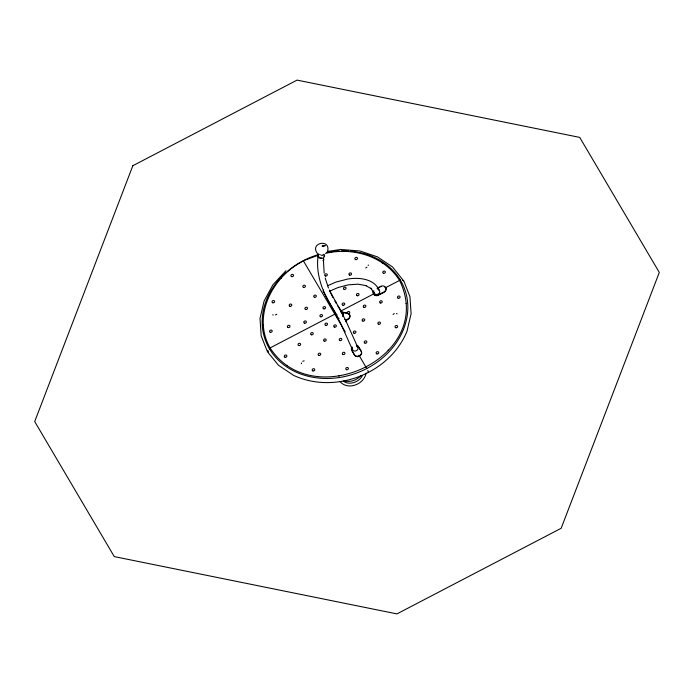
<?xml version="1.0" encoding="UTF-8"?>
<svg xmlns="http://www.w3.org/2000/svg" width="694" height="694" viewBox="0 0 694 694"><rect width="100%" height="100%" fill="white"/><g stroke="black" fill="none" stroke-linecap="round" stroke-linejoin="round"><path stroke-width="1.04" d="M323.421 259.938L324.159 273.167M318.225 255.062C316.403 266.669 318.581 278.563 322.857 289.389M366.102 373.034C364.298 384.181 348.18 390.687 340.225 381.787M327.672 251.098C330.622 238.372 309.524 242.77 317.262 253.258M267.936 350.383L267.858 352.24L278.502 365.27L293.553 375.359C335.011 394.678 389.603 373.754 406.979 331.307L411.1 313.775L409.946 296.737L403.795 280.914L402.615 280.168M362.45 375.402C359.154 382.715 348.206 385.56 343.27 380.963M285.997 270.686L272.933 284.783L264.119 300.962L259.998 318.485L261.196 335.939L267.303 351.346L268.483 352.092M287.03 365.721L287.437 365.278M382.212 263.078L382.62 262.636M393.082 314.495L394.244 313.541M361.062 375.402C357.054 380.078 350.453 382.585 344.406 380.945M366.926 267.19L365.677 267.979M376.989 288.262L380.538 286.414A3.852 3.236 -20.3 0 1 385.595 287.437A3.852 3.236 -20.3 0 1 383.834 292.009L377.588 295.15A3.852 3.236 -20.3 0 1 373.294 291.254M378.022 288.192L379.792 287.264M373.467 293.762L374.283 293.336L370.752 288.14L371.698 288.973L365.669 285.512L366.241 285.65L358.061 284.176L348.353 284.835L338.013 287.55L329.459 291.254M340.537 311.198L373.849 293.831M385.265 287.871L399.544 280.428A0.928 0.494 -30.5 0 1 400.507 280.419L400.533 280.48M276.741 314.339L275.431 314.876M327.447 285.772L335.974 282.068L347.737 279.04C358.963 277.175 374.318 278.58 379.462 290.63M302.757 361.244L304.154 360.854M318.312 255.192L303.243 260.753A74.154 62.26 -20.3 0 0 287.351 271.423M327.29 251.48L340.719 249.458L359.978 250.994L377.553 256.919L392.596 267.008L403.535 280.81M325.443 253.405C352.613 246.864 384.337 256.077 399.614 280.515A0.92 0.477 -39.3 0 1 400.464 280.376L400.507 280.419A0.92 0.503 -21.6 0 0 399.51 280.333C436.665 355.788 312.959 414.544 270.035 347.841A0.92 0.477 -39.3 0 0 269.446 348.674L269.463 348.813A74.154 62.26 -20.3 0 0 389.421 351.364A74.154 62.26 -20.3 0 0 358.885 252.373M263.026 324.974L263.642 324.879M406.007 303.46L406.623 303.365M321.296 255.288L322.693 255.245M341.882 312.352L346.523 313.289M338.811 318.277L338.368 318.13A3.852 3.236 -20.3 0 1 336.911 314.469M338.95 318.676L338.507 318.529A3.852 3.236 -20.3 0 1 336.859 315.727M281.079 277.904L281.538 278.216M388.111 350.123L388.571 350.435M368.419 372.392L367.803 370.483M318.503 256.398L318.919 256.98A2.819 2.516 6.8 0 0 319.474 257.439M343.174 313.766L337.64 305.56M336.208 313.888L328.01 300.606L323.196 290.665A2.906 1.232 -29.7 0 1 323.69 289.762M358.72 347.173L361.296 351.546A3.852 3.236 -20.3 0 1 359.544 356.117A3.852 3.236 -20.3 0 1 354.487 355.094L351.45 349.542A3.852 3.236 -20.3 0 1 352.04 347.017M345.282 331.914L303.46 260.944C272.655 276.091 251.714 315.952 270.139 348.006A0.92 0.503 -21.6 0 0 269.437 348.674L269.446 348.752A0.928 0.494 -30.5 0 1 270.105 347.92L334.82 314.174L335.002 314.651M359.032 355.259L366.762 368.54M351.763 350.331L354.339 354.703A3.852 3.236 -20.3 0 0 359.397 355.727A3.852 3.236 -20.3 0 0 361.149 351.147L358.581 346.783A3.852 3.236 -20.3 0 0 356.412 345.317M329.711 290.639L345.439 319.908L357.757 347.208M330.865 293.371L333.016 297.683M329.372 290.057L330.431 292.512M352.578 349.906L340.26 322.606L323.204 291.012A2.906 1.232 -29.7 0 0 323.742 291.428M328.47 288.036L325.2 278.025M330.613 252.096L330.656 252.625M338.993 375.723L339.036 376.261M377.814 289.519A2.932 2.464 -20.3 0 1 379.661 292.313A2.932 2.464 -20.3 0 1 376.417 294.499A2.932 2.464 -20.3 0 1 374.005 292.087M356.785 346.323A2.932 2.464 -20.3 0 1 356.421 350.687A2.932 2.464 -20.3 0 1 352.3 348.657M340.763 311.884A3.852 3.236 -20.3 0 1 341.734 311.962L347.312 313.089A3.852 3.236 -20.3 0 1 349.646 317.045A3.852 3.236 -20.3 0 1 344.831 319.561M348.336 313.775A3.852 3.236 -20.3 0 1 349.793 317.444A3.852 3.236 -20.3 0 1 345.942 320.029M351.598 349.941A3.852 3.236 -20.3 0 1 352.188 347.408M356.56 345.707A3.852 3.236 -20.3 0 1 358.182 346.506M342.107 312.959A2.932 2.464 -20.3 0 1 342.871 316.36M341.535 312.656A2.932 2.464 -20.3 0 1 342.966 316.282M384.459 286.665A3.852 3.236 -20.3 0 1 383.982 292.408L377.727 295.54A3.852 3.236 -20.3 0 1 373.858 294.499A3.852 3.236 -20.3 0 1 373.884 290.838M380.676 286.804A3.852 3.236 -20.3 0 1 381.622 286.44M323.951 255.513A2.984 2.663 6.8 0 1 323.803 256.181M321.626 257.864A2.819 2.516 6.8 0 1 320.142 257.752M323.838 254.299A3.548 3.175 7 0 1 323.066 254.733M320.359 254.819A3.548 3.175 7 0 1 319.535 254.429M324.566 254.767A3.548 3.175 7 0 1 320.376 258.385A3.548 3.175 7 0 1 318.156 253.44M303.243 260.753A74.154 62.26 -20.3 0 1 318.199 254.629M326.501 252.529A74.154 62.26 -20.3 0 1 339.219 250.933M341.309 250.855A74.154 62.26 -20.3 0 1 348.657 251.011M350.739 251.176A74.154 62.26 -20.3 0 1 357.887 252.182M346.349 319.734A1.336 1.119 -20.3 0 1 345.699 321.695M347.425 313.454A1.336 1.119 -20.3 0 1 348.041 311.597A1.336 1.119 -20.3 0 1 349.759 312.543A1.336 1.119 -20.3 0 1 347.963 313.749M396.439 313.497A2.923 2.871 -73.5 0 1 397.098 313.853M323.152 258.654A1.336 1.119 -20.3 0 1 322.979 260.771M334.777 301.187A1.336 1.119 -20.3 0 1 335.67 302.914M368.297 264.978A2.923 1.579 -39.2 0 1 368.167 265.516M301.482 363.708A2.923 2.776 38.5 0 1 301.534 362.971M269.454 348.804A74.154 62.26 -20.3 0 1 286.57 272.1M273.262 314.989A2.923 1.475 -10.4 0 1 272.673 314.824M132.832 165.727L34.7 421.562L114.276 556.605L396.942 613.895L561.168 528.273L659.3 272.438L579.724 137.395L297.058 80.105L132.832 165.727M323.604 245.919L322.051 246.066L325.312 245.667L323.604 245.919M380.338 302.974A1.336 1.119 -20.3 0 0 382.229 301.699A1.336 1.119 -20.3 0 0 380.199 301.014A1.336 1.119 -20.3 0 0 380.338 302.974M376.825 353.888A1.336 1.119 -20.3 0 0 378.724 352.613A1.336 1.119 -20.3 0 0 376.695 351.927A1.336 1.119 -20.3 0 0 376.825 353.888M363.977 307.329A1.336 1.119 -20.3 0 0 365.877 306.054A1.336 1.119 -20.3 0 0 363.847 305.369A1.336 1.119 -20.3 0 0 363.977 307.329M354.044 333.224A1.336 1.119 -20.3 0 0 355.944 331.949A1.336 1.119 -20.3 0 0 353.914 331.264A1.336 1.119 -20.3 0 0 354.044 333.224M364.94 343.105A1.336 1.119 -20.3 0 0 366.84 341.83A1.336 1.119 -20.3 0 0 364.81 341.144A1.336 1.119 -20.3 0 0 364.94 343.105M398.174 298.22A1.336 1.119 -20.3 0 0 400.074 296.945A1.336 1.119 -20.3 0 0 398.044 296.26A1.336 1.119 -20.3 0 0 398.174 298.22M378.577 324.245A1.336 1.119 -20.3 0 0 380.477 322.97A1.336 1.119 -20.3 0 0 378.447 322.285A1.336 1.119 -20.3 0 0 378.577 324.245M362.841 321.053A1.336 1.119 -20.3 0 0 364.74 319.778A1.336 1.119 -20.3 0 0 362.71 319.093A1.336 1.119 -20.3 0 0 362.841 321.053M395.745 327.724A1.336 1.119 -20.3 0 0 397.636 326.449A1.336 1.119 -20.3 0 0 395.606 325.764A1.336 1.119 -20.3 0 0 395.745 327.724M357.141 295.731A1.336 1.119 -20.3 0 0 359.041 294.456A1.336 1.119 -20.3 0 0 357.011 293.77A1.336 1.119 -20.3 0 0 357.141 295.731M343.053 305.247A1.336 1.119 -20.3 0 0 344.701 303.729A1.336 1.119 -20.3 0 0 342.524 303.382A1.336 1.119 -20.3 0 0 343.053 305.247M325.399 276.004A1.336 1.119 -20.3 0 0 327.299 274.729A1.336 1.119 -20.3 0 0 325.269 274.043A1.336 1.119 -20.3 0 0 325.399 276.004M383.478 273.28A1.336 1.119 -20.3 0 0 385.378 272.005A1.336 1.119 -20.3 0 0 383.348 271.319A1.336 1.119 -20.3 0 0 383.478 273.28M349.629 275.119A1.336 1.119 -20.3 0 0 351.528 273.844A1.336 1.119 -20.3 0 0 349.498 273.158A1.336 1.119 -20.3 0 0 349.629 275.119M344.172 289.363A1.336 1.119 -20.3 0 0 346.063 288.088A1.336 1.119 -20.3 0 0 344.033 287.403A1.336 1.119 -20.3 0 0 344.172 289.363M355.588 259.591A1.336 1.119 -20.3 0 0 357.488 258.307A1.336 1.119 -20.3 0 0 355.458 257.63A1.336 1.119 -20.3 0 0 355.588 259.591M298.732 345.517A1.336 1.119 -20.3 0 0 300.632 344.241A1.336 1.119 -20.3 0 0 298.602 343.556A1.336 1.119 -20.3 0 0 298.732 345.517M346.497 369.694A1.336 1.119 -20.3 0 0 348.397 368.419A1.336 1.119 -20.3 0 0 346.367 367.733A1.336 1.119 -20.3 0 0 346.497 369.694M311.328 334.777A1.336 1.119 -20.3 0 0 313.228 333.502A1.336 1.119 -20.3 0 0 311.198 332.816A1.336 1.119 -20.3 0 0 311.328 334.777M334.543 327.126A1.336 1.119 -20.3 0 0 336.321 325.72A1.336 1.119 -20.3 0 0 334.213 325.2A1.336 1.119 -20.3 0 0 334.543 327.126M339.939 340.581A1.336 1.119 -20.3 0 0 341.838 339.297A1.336 1.119 -20.3 0 0 339.808 338.62A1.336 1.119 -20.3 0 0 339.939 340.581M325.85 325.365A1.336 1.119 -20.3 0 0 327.499 323.838A1.336 1.119 -20.3 0 0 325.321 323.491A1.336 1.119 -20.3 0 0 325.85 325.365M343.079 354.504A1.336 1.119 -20.3 0 0 344.97 353.229A1.336 1.119 -20.3 0 0 342.94 352.543A1.336 1.119 -20.3 0 0 343.079 354.504M284.991 357.228A1.336 1.119 -20.3 0 0 286.891 355.953A1.336 1.119 -20.3 0 0 284.861 355.267A1.336 1.119 -20.3 0 0 284.991 357.228M318.841 355.389A1.336 1.119 -20.3 0 0 320.741 354.113A1.336 1.119 -20.3 0 0 318.711 353.428A1.336 1.119 -20.3 0 0 318.841 355.389M324.306 341.144A1.336 1.119 -20.3 0 0 326.206 339.869A1.336 1.119 -20.3 0 0 324.176 339.184A1.336 1.119 -20.3 0 0 324.306 341.144M312.881 370.926A1.336 1.119 -20.3 0 0 314.781 369.642A1.336 1.119 -20.3 0 0 312.751 368.965A1.336 1.119 -20.3 0 0 312.881 370.926M288.131 327.525A1.336 1.119 -20.3 0 0 290.031 326.249A1.336 1.119 -20.3 0 0 288.001 325.564A1.336 1.119 -20.3 0 0 288.131 327.525M291.645 276.611A1.336 1.119 -20.3 0 0 293.545 275.336A1.336 1.119 -20.3 0 0 291.515 274.651A1.336 1.119 -20.3 0 0 291.645 276.611M304.493 323.17A1.336 1.119 -20.3 0 0 306.392 321.895A1.336 1.119 -20.3 0 0 304.362 321.209A1.336 1.119 -20.3 0 0 304.493 323.17M323.872 308.856A1.336 1.119 -20.3 0 0 325.529 307.338A1.336 1.119 -20.3 0 0 323.352 306.982A1.336 1.119 -20.3 0 0 323.872 308.856M314.425 297.275A1.336 1.119 -20.3 0 0 316.317 296A1.336 1.119 -20.3 0 0 314.287 295.314A1.336 1.119 -20.3 0 0 314.425 297.275M320.715 316.802A1.336 1.119 -20.3 0 0 322.493 315.406A1.336 1.119 -20.3 0 0 320.385 314.885A1.336 1.119 -20.3 0 0 320.715 316.802M303.53 287.394A1.336 1.119 -20.3 0 0 305.429 286.119A1.336 1.119 -20.3 0 0 303.399 285.434A1.336 1.119 -20.3 0 0 303.53 287.394M270.287 332.279A1.336 1.119 -20.3 0 0 272.187 331.003A1.336 1.119 -20.3 0 0 270.157 330.318A1.336 1.119 -20.3 0 0 270.287 332.279M289.892 306.254A1.336 1.119 -20.3 0 0 291.792 304.978A1.336 1.119 -20.3 0 0 289.762 304.293A1.336 1.119 -20.3 0 0 289.892 306.254M305.629 309.446A1.336 1.119 -20.3 0 0 307.52 308.171A1.336 1.119 -20.3 0 0 305.49 307.485A1.336 1.119 -20.3 0 0 305.629 309.446M272.725 302.775A1.336 1.119 -20.3 0 0 274.624 301.5A1.336 1.119 -20.3 0 0 272.595 300.814A1.336 1.119 -20.3 0 0 272.725 302.775"/></g></svg>
